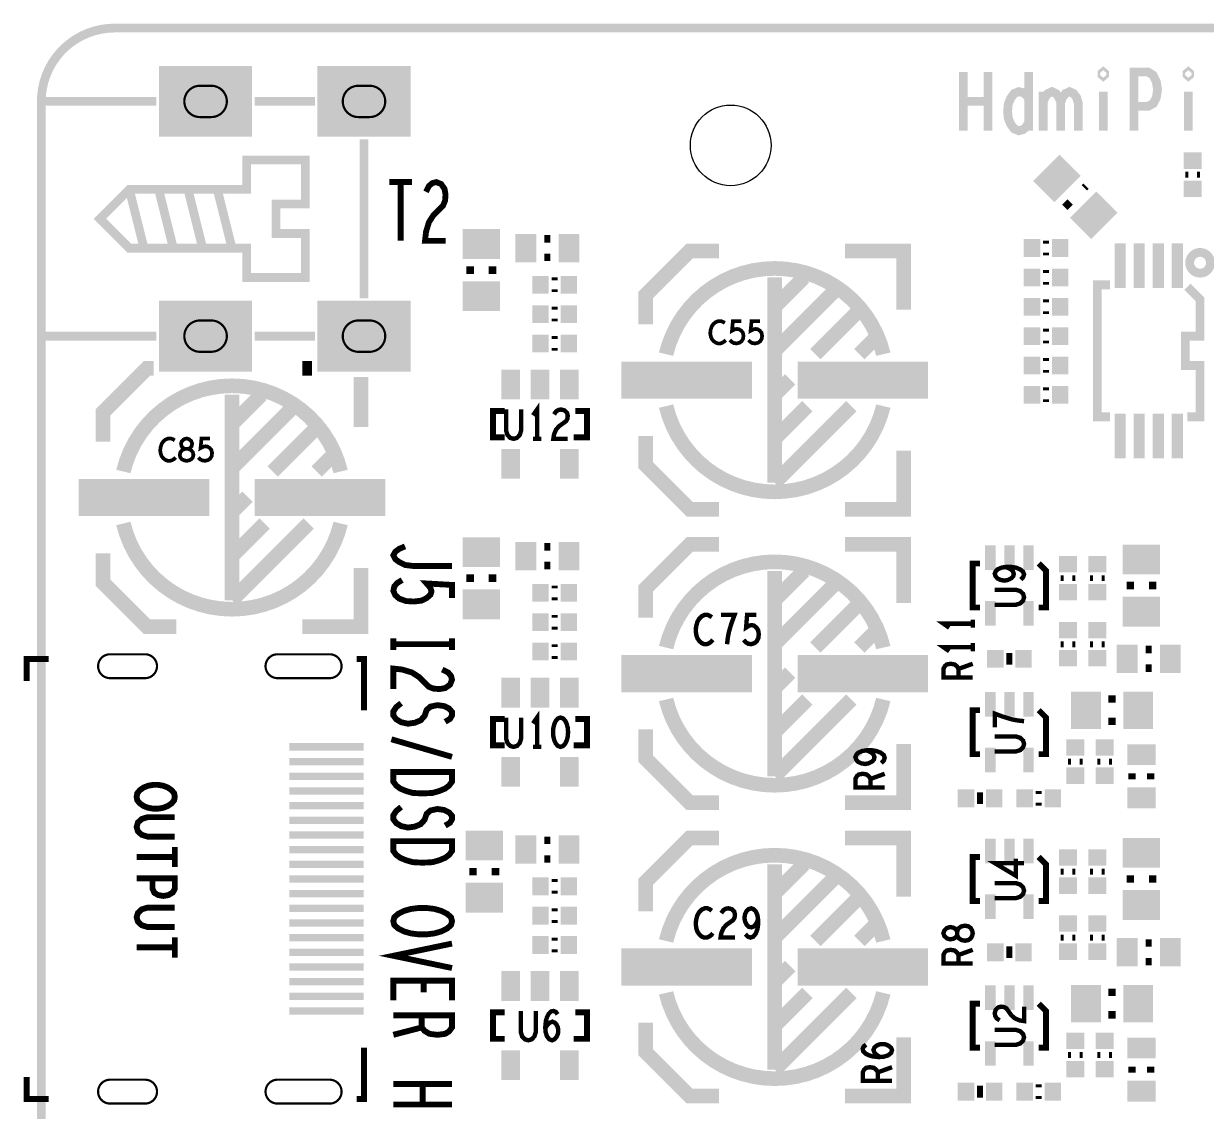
# Model space of a CAD drawing. Extents: x -0.6 to 99.2, y -0.2 to 57.2.
# Drawn here: x -0.6 to 39.71, y 20.08 to 57.15 of the extents above; entities that cross this region are included whole.
import ezdxf

# ---------------------------------------------------------------- set-up
doc = ezdxf.new("R2010")
doc.units = 0
doc.layers.get('0').update_dxf_attribs({"linetype": 'CONTINUOUS'})
for name, color, linetype in [('BOARD_ART', 7, 'CONTINUOUS'), ('HDMIPIPROIII-1-4_DRL', 3, 'CONTINUOUS'), ('HDMIPIPROIII_ROU', 4, 'CONTINUOUS'), ('PASTETOP_ART', 10, 'CONTINUOUS'), ('SILK_TOP_ART', 12, 'CONTINUOUS')]:
    doc.layers.add(name, color=color, linetype=linetype)

# ---------------------------------------------------------------- blocks, each defined once
blk = doc.blocks.new('RECTANGLE_51')
blk.add_solid([(1.5875, 1.2065), (1.5875, -1.2065), (-1.5875, 1.2065), (-1.5875, -1.2065)])
blk = doc.blocks.new('RECTANGLE_53')
blk.add_solid([(2.2225, 0.635), (2.2225, -0.635), (-2.2225, 0.635), (-2.2225, -0.635)])
blk = doc.blocks.new('RECTANGLE_7')
blk.add_solid([(0.508, 0.635), (0.508, -0.635), (-0.508, 0.635), (-0.508, -0.635)])
blk = doc.blocks.new('RECTANGLE_55')
blk.add_solid([(0.4826, 0.3556), (0.4826, -0.3556), (-0.4826, 0.3556), (-0.4826, -0.3556)])
blk = doc.blocks.new('RECTANGLE_45')
blk.add_solid([(1.27, 0.127), (1.27, -0.127), (-1.27, 0.127), (-1.27, -0.127)])
blk = doc.blocks.new('RECTANGLE_13')
blk.add_solid([(0.3048, 0.2794), (0.3048, -0.2794), (-0.3048, 0.2794), (-0.3048, -0.2794)])
blk = doc.blocks.new('RECTANGLE_14')
blk.add_solid([(0.635, 0.508), (0.635, -0.508), (-0.635, 0.508), (-0.635, -0.508)])
blk = doc.blocks.new('RECTANGLE_12')
blk.add_solid([(0.2794, 0.3048), (0.2794, -0.3048), (-0.2794, 0.3048), (-0.2794, -0.3048)])
blk = doc.blocks.new('RECTANGLE_46')
blk.add_solid([(0.1905, 0.762), (0.1905, -0.762), (-0.1905, 0.762), (-0.1905, -0.762)])
blk = doc.blocks.new('RECTANGLE_44')
blk.add_solid([(0.3175, 0.508), (0.3175, -0.508), (-0.3175, 0.508), (-0.3175, -0.508)])
blk = doc.blocks.new('RECTANGLE_56')
blk.add_solid([(0.3556, 0.4826), (0.3556, -0.4826), (-0.3556, 0.4826), (-0.3556, -0.4826)])
blk = doc.blocks.new('RECTANGLE_11')
blk.add_solid([(0.1778, 0.4191), (0.1778, -0.4191), (-0.1778, 0.4191), (-0.1778, -0.4191)])
blk = doc.blocks.new('CUSTOM_43')
for points in [[(-0.628616, 0.089804), (0.089804, 0.808224), (0.808224, 0.089804), (0.089804, 0.808224)], [(-0.808224, -0.089804), (-0.628616, 0.089804), (0.628616, -0.089804), (0.808224, 0.089804)], [(-0.089804, -0.808224), (-0.808224, -0.089804), (-0.089804, -0.808224), (0.628616, -0.089804)]]:
    blk.add_solid(points)
blk = doc.blocks.new('ROUND_15')
blk.add_circle((0, 0), 1.375)

msp = doc.modelspace()

# ---------------------------------------------------------------- linework, layer by layer
at = {"layer": 'BOARD_ART', "const_width": 0.3}
msp.add_lwpolyline([(2.5, 57, 0.4142136), (0, 54.5)], format="xyb", dxfattribs=at)
for points in [[(96.5, 57), (91.25, 57), (91, 57), (88.25, 57), (85.5, 57), (84, 57), (83.75, 57), (20.25, 57), (20, 57), (18, 57), (14.25, 57), (13, 57), (12.75, 57), (2.5, 57)], [(0, 54.5), (0, 2.5)]]:
    msp.add_lwpolyline(points, dxfattribs=at)
at = {"layer": 'HDMIPIPROIII_ROU', "const_width": 0.075}
for points in [[(5.4094, 55.0338, 1), (5.4094, 53.966)], [(5.7904, 53.966, 1), (5.7904, 55.0338)], [(10.8094, 55.0338, 1), (10.8094, 53.966)], [(11.1904, 53.966, 1), (11.1904, 55.0338)], [(5.4094, 47.0338, 1), (5.4094, 45.966)], [(5.7904, 45.966, 1), (5.7904, 47.0338)], [(10.8094, 47.0338, 1), (10.8094, 45.966)], [(11.1904, 45.966, 1), (11.1904, 47.0338)], [(2.3429, 35.6568, 1), (2.3429, 34.843)], [(3.5369, 34.843, 1), (3.5369, 35.6568)], [(8.0509, 35.6568, 1), (8.0509, 34.843)], [(9.8289, 34.843, 1), (9.8289, 35.6568)], [(2.3429, 21.1568, 1), (2.3429, 20.343)], [(3.5369, 20.343, 1), (3.5369, 21.1568)], [(8.0509, 21.1568, 1), (8.0509, 20.343)], [(9.8289, 20.343, 1), (9.8289, 21.1568)]]:
    msp.add_lwpolyline(points, format="xyb", dxfattribs=at)
for points in [[(5.7904, 55.0338), (5.4094, 55.0338)], [(11.1904, 55.0338), (10.8094, 55.0338)], [(5.4094, 53.966), (5.7904, 53.966)], [(10.8094, 53.966), (11.1904, 53.966)], [(5.7904, 47.0338), (5.4094, 47.0338)], [(11.1904, 47.0338), (10.8094, 47.0338)], [(5.4094, 45.966), (5.7904, 45.966)], [(10.8094, 45.966), (11.1904, 45.966)], [(3.5369, 35.6568), (2.3429, 35.6568)], [(9.8289, 35.6568), (8.0509, 35.6568)], [(2.3429, 34.843), (3.5369, 34.843)], [(8.0509, 34.843), (9.8289, 34.843)], [(3.5369, 21.1568), (2.3429, 21.1568)], [(9.8289, 21.1568), (8.0509, 21.1568)], [(2.3429, 20.343), (3.5369, 20.343)], [(8.0509, 20.343), (9.8289, 20.343)]]:
    msp.add_lwpolyline(points, dxfattribs=at)
at = {"layer": 'SILK_TOP_ART'}
for points, const_width in [([(31.43, 53.5), (31.43, 55.5)], 0.3), ([(32.27, 55.5), (32.27, 53.5)], 0.3), ([(33.66, 55.5), (33.66, 53.5)], 0.3), ([(36.2, 55.3666), (36.16, 55.4), (36.16, 55.4667), (36.2, 55.5), (36.24, 55.4667), (36.24, 55.4), (36.2, 55.3666)], 0.3), ([(37.25, 53.5), (37.25, 55.5), (37.73, 55.5), (37.89, 55.4), (38.01, 55.1667), (38.05, 54.9), (38.01, 54.6333), (37.91, 54.4333), (37.73, 54.3333), (37.25, 54.3333)], 0.3), ([(39.1, 55.3666), (39.06, 55.4), (39.06, 55.4667), (39.1, 55.5), (39.14, 55.4667), (39.14, 55.4), (39.1, 55.3666)], 0.3), ([(33.66, 53.7999), (33.58, 53.6333), (33.46, 53.5333), (33.32, 53.5), (33.16, 53.5667), (33.04, 53.7333), (32.96, 53.9333), (32.94, 54.1666), (32.96, 54.4), (33.04, 54.6), (33.16, 54.7666), (33.32, 54.8333), (33.46, 54.8), (33.56, 54.7333), (33.66, 54.6)], 0.3), ([(34.15, 54.4666), (34.21, 54.6333), (34.31, 54.7666), (34.45, 54.8333), (34.59, 54.7666), (34.69, 54.6333), (34.75, 54.4666), (34.75, 53.5)], 0.3), ([(34.15, 53.5), (34.15, 54.8333)], 0.3), ([(34.75, 54.4666), (34.81, 54.6333), (34.91, 54.7666), (35.05, 54.8333), (35.19, 54.7666), (35.29, 54.6333), (35.35, 54.4333), (35.35, 53.5)], 0.3), ([(36.2, 54.8333), (36.2, 53.5)], 0.3), ([(39.1, 54.8333), (39.1, 53.5)], 0.3), ([(3.9261, 54.5), (0, 54.5), (0, 46.5), (3.9261, 46.5)], 0.3), ([(9.3261, 54.5), (7.2739, 54.5)], 0.3), ([(32.27, 54.5), (31.43, 54.5)], 0.3), ([(11, 50.5), (11, 53.2071)], 0.3), ([(7.9999, 50.5), (8, 51), (9, 51), (9, 52.5001), (7, 52.5), (7, 51.5), (3, 51.5001), (2, 50.5001), (3.0001, 49.5), (7, 49.5), (7, 48.5), (9, 48.4999), (9, 50), (8, 50), (7.9999, 50.5)], 0.3), ([(39.1, 52), (39, 52)], 0.2032), ([(39.5, 52), (39.4, 52)], 0.2032), ([(3.5001, 49.5), (3, 51.5)], 0.3), ([(4.5, 49.5), (4, 51.5)], 0.3), ([(5.5, 49.5), (5, 51.5)], 0.3), ([(6.5, 49.5), (6, 51.5)], 0.3), ([(11.8667, 51.75), (12.6333, 51.75)], 0.2), ([(12.25, 51.75), (12.25, 49.75)], 0.2), ([(13.1133, 51.4167), (13.2133, 51.6166), (13.33, 51.7167), (13.4633, 51.75), (13.63, 51.6833), (13.7467, 51.5167), (13.78, 51.3167), (13.7633, 51.1166), (13.6967, 50.95), (13.3633, 50.6167), (13.2133, 50.3833), (13.1133, 50.0499), (13.08, 49.75), (13.78, 49.75)], 0.2), ([(35.6092, 51.6092), (35.5565, 51.5565)], 0.254), ([(35.0704, 51.0704), (34.8908, 50.8908)], 0.254), ([(11, 47.7929), (11, 50.5)], 0.3), ([(17.25, 49.6905), (17.25, 49.9445)], 0.2032), ([(23.1, 49.4), (22.1, 49.4), (20.6, 47.9), (20.6, 46.9)], 0.5), ([(27.4, 49.4), (29.4, 49.4), (29.4, 47.4)], 0.5), ([(34.25, 49.75), (34.25, 49.65)], 0.2032), ([(17.25, 49.0555), (17.25, 49.3095)], 0.2032), ([(34.25, 49.35), (34.25, 49.25)], 0.2032), ([(14.746, 48.75), (14.492, 48.75)], 0.254), ([(15.508, 48.75), (15.254, 48.75)], 0.254), ([(34.25, 48.75), (34.25, 48.65)], 0.2032), ([(17.5, 48.4), (17.5, 48.5)], 0.2032), ([(25, 47.5), (26, 48.5)], 0.5), ([(25, 48.5), (25, 41.5)], 0.5), ([(34.25, 48.35), (34.25, 48.25)], 0.2032), ([(36.4346, 48.25), (36, 48.25), (36, 43.75), (36.4346, 43.75)], 0.3), ([(17.5, 48), (17.5, 48.1)], 0.2032), ([(25, 46), (27, 48)], 0.5), ([(39.0654, 48.1846), (39.5, 47.75), (39.5, 46.5), (39, 46.5), (39, 45.5), (39.5, 45.5), (39.5, 43.75), (39.0654, 43.75)], 0.3), ([(17.5, 47.4), (17.5, 47.5)], 0.2032), ([(34.25, 47.75), (34.25, 47.65)], 0.2032), ([(17.5, 47), (17.5, 47.1)], 0.2032), ([(26.3849, 45.8849), (27.8, 47.3)], 0.5), ([(34.25, 47.35), (34.25, 47.25)], 0.2032), ([(23.3003, 46.9485), (23.2368, 46.9866), (23.1628, 47.012), (23.0781, 47.012), (22.9828, 46.9739), (22.9088, 46.9104), (22.8558, 46.8342), (22.8135, 46.7072), (22.8029, 46.5929), (22.8241, 46.4786), (22.8558, 46.4024), (22.9193, 46.3262), (22.9934, 46.2754), (23.0675, 46.25), (23.1416, 46.25), (23.2157, 46.2754), (23.2792, 46.3135), (23.3321, 46.3643)], 0.127), ([(23.4697, 46.3643), (23.5332, 46.3008), (23.6072, 46.2627), (23.7025, 46.25), (23.7978, 46.2754), (23.8718, 46.3262), (23.9248, 46.4151), (23.9353, 46.5167), (23.9142, 46.6183), (23.8612, 46.6818), (23.7872, 46.7326), (23.7131, 46.7453), (23.639, 46.7326), (23.5438, 46.6818), (23.5755, 47.012), (23.8612, 47.012)], 0.127), ([(24.1047, 46.3643), (24.1682, 46.3008), (24.2422, 46.2627), (24.3375, 46.25), (24.4328, 46.2754), (24.5068, 46.3262), (24.5598, 46.4151), (24.5703, 46.5167), (24.5492, 46.6183), (24.4962, 46.6818), (24.4222, 46.7326), (24.3481, 46.7453), (24.274, 46.7326), (24.1788, 46.6818), (24.2105, 47.012), (24.4962, 47.012)], 0.127), ([(34.25, 46.75), (34.25, 46.65)], 0.2032), ([(7.2739, 46.5), (9.3261, 46.5)], 0.3), ([(17.5, 46.4), (17.5, 46.5)], 0.2032), ([(27.8849, 45.8849), (28.4, 46.4)], 0.5), ([(34.25, 46.35), (34.25, 46.25)], 0.2032), ([(17.5, 46), (17.5, 46.1)], 0.2032), ([(3.8261, 45.4), (3.6, 45.4), (2.1, 43.9), (2.1, 42.9)], 0.5), ([(8.9, 45.4), (9.2261, 45.4)], 0.5), ([(34.25, 45.75), (34.25, 45.65)], 0.2032), ([(10.9, 45.1071), (10.9, 43.4)], 0.5), ([(25, 44.5), (25.5276, 45.0276)], 0.5), ([(34.25, 45.35), (34.25, 45.25)], 0.2032), ([(34.25, 44.75), (34.25, 44.65)], 0.2032), ([(6.5, 44.5), (6.5, 37.5)], 0.5), ([(6.5, 43.5), (7.5, 44.5)], 0.5), ([(25, 41.5), (27.6151, 44.1151)], 0.5), ([(25, 43), (26.1151, 44.1151)], 0.5), ([(34.25, 44.35), (34.25, 44.25)], 0.2032), ([(6.5, 42), (8.5, 44)], 0.5), ([(15.8, 43.95), (15.4, 43.95), (15.4, 43.05), (15.8, 43.05)], 0.2), ([(15.8433, 44), (15.8433, 43.2833), (15.89, 43.1333), (15.9833, 43.0333), (16.1, 43), (16.2167, 43.0333), (16.31, 43.1333), (16.3567, 43.2833), (16.3567, 44)], 0.15), ([(16.9, 43), (16.9, 44), (16.76, 43.8)], 0.15), ([(17.4783, 43.8333), (17.5483, 43.9333), (17.63, 43.9833), (17.7233, 44), (17.84, 43.9667), (17.9217, 43.8833), (17.945, 43.7833), (17.9333, 43.6833), (17.8867, 43.6), (17.6533, 43.4333), (17.5483, 43.3167), (17.4783, 43.15), (17.455, 43), (17.945, 43)], 0.15), ([(18.2, 43.95), (18.6, 43.95), (18.6, 43.05), (18.15, 43.05)], 0.2), ([(7.8849, 41.8849), (9.3, 43.3)], 0.5), ([(23.1, 40.6), (22.1, 40.6), (20.6, 42.1), (20.6, 43.1)], 0.5), ([(4.5503, 42.9485), (4.4868, 42.9866), (4.4128, 43.012), (4.3281, 43.012), (4.2328, 42.9739), (4.1588, 42.9104), (4.1058, 42.8342), (4.0635, 42.7072), (4.0529, 42.5929), (4.0741, 42.4786), (4.1058, 42.4024), (4.1693, 42.3262), (4.2434, 42.2754), (4.3175, 42.25), (4.3916, 42.25), (4.4657, 42.2754), (4.5292, 42.3135), (4.5821, 42.3643)], 0.127), ([(4.9525, 42.25), (5.0266, 42.2627), (5.1112, 42.3008), (5.1642, 42.3643), (5.1853, 42.4532), (5.1642, 42.5421), (5.1007, 42.6183), (5.0054, 42.6564), (4.8996, 42.6564), (4.8361, 42.6818), (4.7832, 42.7453), (4.762, 42.8342), (4.7938, 42.9231), (4.8678, 42.9866), (4.9525, 43.012), (5.0372, 42.9866), (5.1112, 42.9231), (5.143, 42.8342), (5.1218, 42.7453), (5.0689, 42.6818), (5.0054, 42.6564), (4.8996, 42.6564), (4.8043, 42.6183), (4.7408, 42.5421), (4.7197, 42.4532), (4.7408, 42.3643), (4.7938, 42.3008), (4.8784, 42.2627), (4.9525, 42.25)], 0.127), ([(5.3547, 42.3643), (5.4182, 42.3008), (5.4922, 42.2627), (5.5875, 42.25), (5.6828, 42.2754), (5.7568, 42.3262), (5.8098, 42.4151), (5.8203, 42.5167), (5.7992, 42.6183), (5.7462, 42.6818), (5.6722, 42.7326), (5.5981, 42.7453), (5.524, 42.7326), (5.4288, 42.6818), (5.4605, 43.012), (5.7462, 43.012)], 0.127), ([(16.76, 43), (17.04, 43)], 0.15), ([(27.4, 40.6), (29.4, 40.6), (29.4, 42.6)], 0.5), ([(9.3849, 41.8849), (9.9, 42.4)], 0.5), ([(6.5, 40.5), (7.0276, 41.0276)], 0.5), ([(6.5, 37.5), (9.1151, 40.1151)], 0.5), ([(6.5, 39), (7.6151, 40.1151)], 0.5), ([(17.25, 39.1905), (17.25, 39.4445)], 0.2032), ([(23.1, 39.4), (22.1, 39.4), (20.6, 37.9), (20.6, 36.9)], 0.5), ([(27.4, 39.4), (29.4, 39.4), (29.4, 37.4)], 0.5), ([(4.6, 36.6), (3.6, 36.6), (2.1, 38.1), (2.1, 39.1)], 0.5), ([(12.4, 39.3333), (12.2, 39.25), (12.0667, 39.15), (12, 39.0333), (12.0667, 38.9), (12.2, 38.8), (12.4, 38.7), (12.6666, 38.6667), (14, 38.6667)], 0.2), ([(8.9, 36.6), (10.9, 36.6), (10.9, 38.6)], 0.5), ([(17.25, 38.5555), (17.25, 38.8095)], 0.2032), ([(25, 38.5), (25, 31.5)], 0.5), ([(25, 37.5), (26, 38.5)], 0.5), ([(32, 37.25), (31.75, 37.25), (31.75, 38.75), (32, 38.75)], 0.2), ([(33.3834, 38.2017), (33.4667, 38.2833), (33.5, 38.3767), (33.4667, 38.47), (33.3667, 38.5517), (33.2167, 38.61), (33.0667, 38.6333), (32.8833, 38.6333), (32.7333, 38.61), (32.6, 38.5517), (32.5333, 38.4817), (32.5, 38.4), (32.5333, 38.3067), (32.6, 38.2367), (32.7, 38.19), (32.8334, 38.1667), (32.95, 38.19), (33.0667, 38.2483), (33.1334, 38.3183), (33.15, 38.4), (33.1167, 38.4933), (33.0333, 38.5633), (32.8833, 38.6333)], 0.15), ([(34, 38.75), (34.25, 38.5), (34.25, 37.25), (34, 37.25)], 0.2), ([(14.746, 38.25), (14.492, 38.25)], 0.254), ([(15.508, 38.25), (15.254, 38.25)], 0.254), ([(34.75, 38.25), (34.85, 38.25)], 0.2032), ([(35.15, 38.25), (35.25, 38.25)], 0.2032), ([(35.75, 38.25), (35.85, 38.25)], 0.2032), ([(36.15, 38.25), (36.25, 38.25)], 0.2032), ([(12.2999, 38.1867), (12.1333, 38.0867), (12.0333, 37.97), (12, 37.82), (12.0667, 37.67), (12.2, 37.5533), (12.4333, 37.47), (12.7, 37.4533), (12.9666, 37.4867), (13.1333, 37.57), (13.2666, 37.6867), (13.3, 37.8033), (13.2666, 37.92), (13.1333, 38.07), (14, 38.02), (14, 37.57)], 0.2), ([(17.5, 37.9), (17.5, 38)], 0.2032), ([(25, 36), (27, 38)], 0.5), ([(32.5, 37.3433), (33.2167, 37.3433), (33.3667, 37.39), (33.4667, 37.4833), (33.5, 37.6), (33.4667, 37.7167), (33.3667, 37.81), (33.2167, 37.8567), (32.5, 37.8567)], 0.15), ([(36.992, 38), (37.246, 38)], 0.254), ([(37.754, 38), (38.008, 38)], 0.254), ([(17.5, 37.5), (17.5, 37.6)], 0.2032), ([(26.3849, 35.8849), (27.8, 37.3)], 0.5), ([(17.5, 36.9), (17.5, 37)], 0.2032), ([(17.5, 36.5), (17.5, 36.6)], 0.2032), ([(22.8567, 36.9167), (22.7867, 36.9667), (22.705, 37), (22.6117, 37), (22.5067, 36.95), (22.425, 36.8667), (22.3667, 36.7667), (22.32, 36.6), (22.3083, 36.45), (22.3317, 36.3), (22.3667, 36.2), (22.4367, 36.1), (22.5183, 36.0333), (22.6, 36), (22.6817, 36), (22.7633, 36.0333), (22.8333, 36.0833), (22.8917, 36.15)], 0.15), ([(23.3767, 36), (23.4, 36.2167), (23.435, 36.4), (23.4817, 36.5667), (23.54, 36.75), (23.6333, 37), (23.1667, 37)], 0.15), ([(23.9433, 36.15), (24.0133, 36.0667), (24.095, 36.0167), (24.2, 36), (24.305, 36.0333), (24.3867, 36.1), (24.445, 36.2167), (24.4567, 36.35), (24.4333, 36.4833), (24.375, 36.5667), (24.2933, 36.6333), (24.2117, 36.65), (24.13, 36.6333), (24.025, 36.5667), (24.06, 37), (24.375, 37)], 0.15), ([(31.75, 36.7), (30.75, 36.7), (30.95, 36.56)], 0.15), ([(31.75, 36.56), (31.75, 36.84)], 0.15), ([(12, 36.2), (12, 35.8)], 0.2), ([(14, 36.2), (14, 35.8)], 0.2), ([(27.8849, 35.8849), (28.4, 36.4)], 0.5), ([(14, 36), (12, 36)], 0.2), ([(17.5, 35.9), (17.5, 36)], 0.2032), ([(31.75, 35.9), (30.75, 35.9), (30.95, 35.76)], 0.15), ([(31.75, 35.76), (31.75, 36.04)], 0.15), ([(34.85, 36), (34.75, 36)], 0.2032), ([(35.25, 36), (35.15, 36)], 0.2032), ([(35.85, 36), (35.75, 36)], 0.2032), ([(36.25, 36), (36.15, 36)], 0.2032), ([(37.75, 35.6905), (37.75, 35.9445)], 0.2032), ([(0.25, 35.5), (-0.5, 35.5), (-0.5, 34.75)], 0.2032), ([(11, 33.75), (11, 35.5), (10.75, 35.5)], 0.2032), ([(17.5, 35.5), (17.5, 35.6)], 0.2032), ([(33, 35.3), (33, 35.7)], 0.2032), ([(13.6667, 35.1367), (13.8666, 35.0367), (13.9667, 34.92), (14, 34.7867), (13.9333, 34.62), (13.7667, 34.5033), (13.5667, 34.47), (13.3666, 34.4867), (13.2, 34.5533), (12.8667, 34.8867), (12.6333, 35.0367), (12.2999, 35.1367), (12, 35.17), (12, 34.47)], 0.2), ([(25, 34.5), (25.5276, 35.0276)], 0.5), ([(31.75, 34.8667), (30.75, 34.8667), (30.75, 35.1583), (30.8, 35.2517), (30.8667, 35.31), (31, 35.3333), (31.1333, 35.31), (31.2167, 35.24), (31.2667, 35.1583), (31.2667, 34.8667)], 0.15), ([(31.2667, 35.1583), (31.75, 35.3333)], 0.15), ([(37.75, 35.0555), (37.75, 35.3095)], 0.2032), ([(25, 31.5), (27.6151, 34.1151)], 0.5), ([(25, 33), (26.1151, 34.1151)], 0.5), ([(36.5, 34.004), (36.5, 34.258)], 0.254), ([(12.2666, 33.99), (12.1, 33.8567), (12, 33.7067), (12, 33.5733), (12.1, 33.44), (12.2666, 33.34), (12.5, 33.29), (12.7333, 33.3233), (12.9333, 33.4067), (13.0667, 33.5567), (13.1333, 33.7567), (13.2666, 33.8733), (13.5, 33.9233), (13.7333, 33.89), (13.9, 33.8067), (14, 33.69), (14, 33.5733), (13.9333, 33.4567), (13.7667, 33.3567)], 0.2), ([(15.8, 33.45), (15.4, 33.45), (15.4, 32.55), (15.8, 32.55)], 0.2), ([(15.8433, 33.5), (15.8433, 32.7833), (15.89, 32.6333), (15.9833, 32.5333), (16.1, 32.5), (16.2167, 32.5333), (16.31, 32.6333), (16.3567, 32.7833), (16.3567, 33.5)], 0.15), ([(16.9, 32.5), (16.9, 33.5), (16.76, 33.3)], 0.15), ([(17.7, 33.5), (17.6067, 33.4667), (17.5367, 33.3833), (17.49, 33.2833), (17.455, 33.15), (17.4433, 33), (17.455, 32.85), (17.49, 32.7167), (17.5367, 32.6166), (17.6067, 32.5333), (17.7, 32.5), (17.7933, 32.5333), (17.8633, 32.6166), (17.91, 32.7167), (17.945, 32.85), (17.9567, 33), (17.945, 33.15), (17.91, 33.2833), (17.8633, 33.3833), (17.7933, 33.4667), (17.7, 33.5)], 0.15), ([(18.2, 33.45), (18.6, 33.45), (18.6, 32.55), (18.15, 32.55)], 0.2), ([(32, 32.25), (31.75, 32.25), (31.75, 33.75), (32, 33.75)], 0.2), ([(33.5, 33.3767), (33.2833, 33.4), (33.1, 33.435), (32.9333, 33.4817), (32.75, 33.54), (32.5, 33.6333), (32.5, 33.1667)], 0.15), ([(34, 33.75), (34.25, 33.5), (34.25, 32.25), (34, 32.25)], 0.2), ([(36.5, 33.242), (36.5, 33.496)], 0.254), ([(23.1, 30.6), (22.1, 30.6), (20.6, 32.1), (20.6, 33.1)], 0.5), ([(11.9333, 32.76), (14, 32.16)], 0.2), ([(27.4, 30.6), (29.4, 30.6), (29.4, 32.6)], 0.5), ([(32.5, 32.3433), (33.2167, 32.3433), (33.3667, 32.39), (33.4667, 32.4833), (33.5, 32.6), (33.4667, 32.7167), (33.3667, 32.81), (33.2167, 32.8567), (32.5, 32.8567)], 0.15), ([(16.76, 32.5), (17.04, 32.5)], 0.15), ([(28.6334, 31.9517), (28.7167, 32.0333), (28.75, 32.1267), (28.7167, 32.22), (28.6167, 32.3017), (28.4667, 32.36), (28.3167, 32.3833), (28.1333, 32.3833), (27.9833, 32.36), (27.85, 32.3017), (27.7833, 32.2317), (27.75, 32.15), (27.7833, 32.0567), (27.85, 31.9867), (27.95, 31.94), (28.0834, 31.9167), (28.2, 31.94), (28.3167, 31.9983), (28.3834, 32.0683), (28.4, 32.15), (28.3667, 32.2433), (28.2833, 32.3133), (28.1333, 32.3833)], 0.15), ([(35, 32), (35.1, 32)], 0.2032), ([(35.4, 32), (35.5, 32)], 0.2032), ([(36, 32), (36.1, 32)], 0.2032), ([(36.4, 32), (36.5, 32)], 0.2032), ([(12, 31.6467), (14, 31.6467), (14, 31.3133), (13.9, 31.18), (13.7667, 31.08), (13.5667, 30.9967), (13.3333, 30.93), (13, 30.9133), (12.6666, 30.93), (12.4333, 30.9967), (12.2333, 31.08), (12.1, 31.18), (12, 31.3133), (12, 31.6467)], 0.2), ([(28.75, 31.1167), (27.75, 31.1167), (27.75, 31.4083), (27.8, 31.5017), (27.8667, 31.56), (28, 31.5833), (28.1333, 31.56), (28.2167, 31.49), (28.2667, 31.4083), (28.2667, 31.1167)], 0.15), ([(28.2667, 31.4083), (28.75, 31.5833)], 0.15), ([(37.0555, 31.5), (37.3095, 31.5)], 0.2032), ([(37.6905, 31.5), (37.9445, 31.5)], 0.2032), ([(3.25, 30.8), (3.2717, 30.92), (3.3583, 31.025), (3.4883, 31.115), (3.64, 31.175), (3.8133, 31.205), (3.9867, 31.205), (4.16, 31.175), (4.3117, 31.115), (4.4417, 31.025), (4.5283, 30.92), (4.55, 30.8), (4.5283, 30.68), (4.4417, 30.575), (4.3117, 30.485), (4.16, 30.425), (3.9867, 30.395), (3.8133, 30.395), (3.64, 30.425), (3.4883, 30.485), (3.3583, 30.575), (3.2717, 30.68), (3.25, 30.8)], 0.2), ([(32, 30.95), (32, 30.55)], 0.2032), ([(34, 30.9), (34, 31)], 0.2032), ([(34, 30.5), (34, 30.6)], 0.2032), ([(12.2666, 30.45), (12.1, 30.3167), (12, 30.1667), (12, 30.0333), (12.1, 29.9), (12.2666, 29.8), (12.5, 29.75), (12.7333, 29.7833), (12.9333, 29.8667), (13.0667, 30.0167), (13.1333, 30.2167), (13.2666, 30.3333), (13.5, 30.3833), (13.7333, 30.35), (13.9, 30.2667), (14, 30.15), (14, 30.0333), (13.9333, 29.9167), (13.7667, 29.8167)], 0.2), ([(4.55, 30.103), (3.6183, 30.103), (3.4233, 30.043), (3.2933, 29.923), (3.25, 29.773), (3.2933, 29.623), (3.4233, 29.503), (3.6183, 29.443), (4.55, 29.443)], 0.2), ([(17.25, 29.1905), (17.25, 29.4445)], 0.2032), ([(23.1, 29.4), (22.1, 29.4), (20.6, 27.9), (20.6, 26.9)], 0.5), ([(27.4, 29.4), (29.4, 29.4), (29.4, 27.4)], 0.5), ([(4.55, 29.091), (4.55, 28.401)], 0.2), ([(12, 29.2867), (14, 29.2867), (14, 28.9533), (13.9, 28.82), (13.7667, 28.72), (13.5667, 28.6367), (13.3333, 28.57), (13, 28.5533), (12.6666, 28.57), (12.4333, 28.6367), (12.2333, 28.72), (12.1, 28.82), (12, 28.9533), (12, 29.2867)], 0.2), ([(4.55, 28.746), (3.25, 28.746)], 0.2), ([(17.25, 28.5555), (17.25, 28.8095)], 0.2032), ([(25, 28.5), (25, 21.5)], 0.5), ([(25, 27.5), (26, 28.5)], 0.5), ([(32, 27.25), (31.75, 27.25), (31.75, 28.75), (32, 28.75)], 0.2), ([(33.5, 28.54), (32.5, 28.54), (33.2167, 28.1083), (33.2167, 28.6917)], 0.15), ([(34, 28.75), (34.25, 28.5), (34.25, 27.25), (34, 27.25)], 0.2), ([(14.846, 28.25), (14.592, 28.25)], 0.254), ([(15.608, 28.25), (15.354, 28.25)], 0.254), ([(25, 26), (27, 28)], 0.5), ([(34.75, 28.25), (34.85, 28.25)], 0.2032), ([(35.15, 28.25), (35.25, 28.25)], 0.2032), ([(35.75, 28.25), (35.85, 28.25)], 0.2032), ([(36.15, 28.25), (36.25, 28.25)], 0.2032), ([(3.25, 28.019), (4.55, 28.019), (4.55, 27.659), (4.485, 27.539), (4.3333, 27.449), (4.16, 27.419), (3.9867, 27.449), (3.8567, 27.524), (3.7916, 27.659), (3.7916, 28.019)], 0.2), ([(17.5, 27.9), (17.5, 28)], 0.2032), ([(32.5, 27.3433), (33.2167, 27.3433), (33.3667, 27.39), (33.4667, 27.4833), (33.5, 27.6), (33.4667, 27.7167), (33.3667, 27.81), (33.2167, 27.8567), (32.5, 27.8567)], 0.15), ([(36.992, 28), (37.246, 28)], 0.254), ([(37.754, 28), (38.008, 28)], 0.254), ([(17.5, 27.5), (17.5, 27.6)], 0.2032), ([(26.3849, 25.8849), (27.8, 27.3)], 0.5), ([(4.55, 27.022), (3.6183, 27.022), (3.4233, 26.962), (3.2933, 26.842), (3.25, 26.692), (3.2933, 26.542), (3.4233, 26.422), (3.6183, 26.362), (4.55, 26.362)], 0.2), ([(12, 26.56), (12.0333, 26.6934), (12.1666, 26.81), (12.3666, 26.91), (12.6, 26.9767), (12.8667, 27.01), (13.1333, 27.01), (13.4, 26.9767), (13.6334, 26.91), (13.8333, 26.81), (13.9667, 26.6934), (14, 26.56), (13.9667, 26.4267), (13.8333, 26.31), (13.6334, 26.21), (13.4, 26.1433), (13.1333, 26.11), (12.8667, 26.11), (12.6, 26.1433), (12.3666, 26.21), (12.1666, 26.31), (12.0333, 26.4267), (12, 26.56)], 0.2), ([(17.5, 26.9), (17.5, 27)], 0.2032), ([(22.8567, 26.9167), (22.7867, 26.9667), (22.705, 27), (22.6117, 27), (22.5067, 26.95), (22.425, 26.8667), (22.3667, 26.7667), (22.32, 26.6), (22.3083, 26.45), (22.3317, 26.3), (22.3667, 26.2), (22.4367, 26.1), (22.5183, 26.0333), (22.6, 26), (22.6817, 26), (22.7633, 26.0333), (22.8333, 26.0833), (22.8917, 26.15)], 0.15), ([(23.1783, 26.8333), (23.2483, 26.9333), (23.33, 26.9833), (23.4233, 27), (23.54, 26.9667), (23.6217, 26.8833), (23.645, 26.7833), (23.6333, 26.6833), (23.5867, 26.6), (23.3533, 26.4333), (23.2483, 26.3167), (23.1783, 26.15), (23.155, 26), (23.645, 26)], 0.15), ([(24.0017, 26.1166), (24.0833, 26.0333), (24.1767, 26), (24.27, 26.0333), (24.3517, 26.1333), (24.41, 26.2833), (24.4333, 26.4333), (24.4333, 26.6167), (24.41, 26.7667), (24.3517, 26.9), (24.2817, 26.9667), (24.2, 27), (24.1067, 26.9667), (24.0367, 26.9), (23.99, 26.8), (23.9667, 26.6666), (23.99, 26.55), (24.0483, 26.4333), (24.1183, 26.3666), (24.2, 26.35), (24.2933, 26.3833), (24.3633, 26.4667), (24.4333, 26.6167)], 0.15), ([(17.5, 26.5), (17.5, 26.6)], 0.2032), ([(27.8849, 25.8849), (28.4, 26.4)], 0.5), ([(31.75, 26.15), (31.7333, 26.2317), (31.6833, 26.325), (31.6, 26.3833), (31.4833, 26.4067), (31.3667, 26.3833), (31.2667, 26.3133), (31.2167, 26.2083), (31.2167, 26.0917), (31.1833, 26.0217), (31.1, 25.9633), (30.9833, 25.94), (30.8667, 25.975), (30.7833, 26.0567), (30.75, 26.15), (30.7833, 26.2433), (30.8667, 26.325), (30.9833, 26.36), (31.1, 26.3367), (31.1833, 26.2783), (31.2167, 26.2083), (31.2167, 26.0917), (31.2667, 25.9867), (31.3667, 25.9167), (31.4833, 25.8933), (31.6, 25.9167), (31.6833, 25.975), (31.7333, 26.0683), (31.75, 26.15)], 0.15), ([(4.55, 26.01), (4.55, 25.32)], 0.2), ([(14, 25.7967), (12, 25.38), (14, 24.9633)], 0.2), ([(17.5, 25.9), (17.5, 26)], 0.2032), ([(34.85, 26), (34.75, 26)], 0.2032), ([(35.25, 26), (35.15, 26)], 0.2032), ([(35.85, 26), (35.75, 26)], 0.2032), ([(36.25, 26), (36.15, 26)], 0.2032), ([(37.75, 25.6905), (37.75, 25.9445)], 0.2032), ([(4.55, 25.665), (3.25, 25.665)], 0.2), ([(17.5, 25.5), (17.5, 25.6)], 0.2032), ([(31.75, 25.1167), (30.75, 25.1167), (30.75, 25.4083), (30.8, 25.5017), (30.8667, 25.56), (31, 25.5833), (31.1333, 25.56), (31.2167, 25.49), (31.2667, 25.4083), (31.2667, 25.1167)], 0.15), ([(31.2667, 25.4083), (31.75, 25.5833)], 0.15), ([(33, 25.3), (33, 25.7)], 0.2032), ([(37.75, 25.0555), (37.75, 25.3095)], 0.2032), ([(25, 24.5), (25.5276, 25.0276)], 0.5), ([(12, 23.8667), (12, 24.5333), (14, 24.5333), (14, 23.8667)], 0.2), ([(13.0334, 24.1333), (13.0334, 24.5333)], 0.2), ([(25, 21.5), (27.6151, 24.1151)], 0.5), ([(25, 23), (26.1151, 24.1151)], 0.5), ([(36.5, 24.004), (36.5, 24.258)], 0.254), ([(32, 22.25), (31.75, 22.25), (31.75, 23.75), (32, 23.75)], 0.2), ([(34, 23.75), (34.25, 23.5), (34.25, 22.25), (34, 22.25)], 0.2), ([(12, 23.3533), (14, 23.3533), (14, 22.9367), (13.9, 22.8033), (13.7667, 22.72), (13.5, 22.6867), (13.2333, 22.72), (13.0667, 22.82), (12.9666, 22.9367), (12.9666, 23.3533)], 0.2), ([(15.8, 23.45), (15.4, 23.45), (15.4, 22.55), (15.8, 22.55)], 0.2), ([(16.3433, 23.5), (16.3433, 22.7833), (16.39, 22.6333), (16.4833, 22.5333), (16.6, 22.5), (16.7167, 22.5333), (16.81, 22.6333), (16.8567, 22.7833), (16.8567, 23.5)], 0.15), ([(17.1783, 22.9166), (17.26, 23.0333), (17.33, 23.1), (17.4233, 23.1333), (17.505, 23.1), (17.5633, 23.0333), (17.61, 22.9333), (17.6217, 22.8167), (17.61, 22.7167), (17.5633, 22.6166), (17.4933, 22.5333), (17.4117, 22.5), (17.3183, 22.5333), (17.2367, 22.6333), (17.19, 22.7833), (17.1783, 22.95), (17.2017, 23.1666), (17.2367, 23.2833), (17.295, 23.4), (17.3767, 23.4833), (17.4583, 23.5), (17.54, 23.4667), (17.5983, 23.3833)], 0.15), ([(18.2, 23.45), (18.6, 23.45), (18.6, 22.55), (18.15, 22.55)], 0.2), ([(32.6667, 23.1783), (32.5667, 23.2483), (32.5167, 23.33), (32.5, 23.4233), (32.5333, 23.54), (32.6167, 23.6217), (32.7167, 23.645), (32.8167, 23.6333), (32.9, 23.5867), (33.0667, 23.3533), (33.1833, 23.2483), (33.35, 23.1783), (33.5, 23.155), (33.5, 23.645)], 0.15), ([(36.5, 23.242), (36.5, 23.496)], 0.254), ([(12.9666, 22.9367), (12, 22.6867)], 0.2), ([(23.1, 20.6), (22.1, 20.6), (20.6, 22.1), (20.6, 23.1)], 0.5), ([(27.4, 20.6), (29.4, 20.6), (29.4, 22.6)], 0.5), ([(32.5, 22.3433), (33.2167, 22.3433), (33.3667, 22.39), (33.4667, 22.4833), (33.5, 22.6), (33.4667, 22.7167), (33.3667, 22.81), (33.2167, 22.8567), (32.5, 22.8567)], 0.15), ([(11, 22.25), (11, 20.5), (10.75, 20.5)], 0.2032), ([(28.5834, 21.9283), (28.4667, 22.01), (28.4, 22.08), (28.3667, 22.1733), (28.4, 22.255), (28.4667, 22.3133), (28.5667, 22.36), (28.6833, 22.3717), (28.7833, 22.36), (28.8834, 22.3133), (28.9667, 22.2433), (29, 22.1617), (28.9667, 22.0683), (28.8667, 21.9867), (28.7167, 21.94), (28.55, 21.9283), (28.3334, 21.9517), (28.2167, 21.9867), (28.1, 22.045), (28.0167, 22.1267), (28, 22.2083), (28.0333, 22.29), (28.1167, 22.3483)], 0.15), ([(35, 22), (35.1, 22)], 0.2032), ([(35.4, 22), (35.5, 22)], 0.2032), ([(36, 22), (36.1, 22)], 0.2032), ([(36.4, 22), (36.5, 22)], 0.2032), ([(29, 21.1167), (28, 21.1167), (28, 21.4083), (28.05, 21.5017), (28.1167, 21.56), (28.25, 21.5833), (28.3833, 21.56), (28.4667, 21.49), (28.5167, 21.4083), (28.5167, 21.1167)], 0.15), ([(28.5167, 21.4083), (29, 21.5833)], 0.15), ([(37.0555, 21.5), (37.3095, 21.5)], 0.2032), ([(37.6905, 21.5), (37.9445, 21.5)], 0.2032), ([(0.25, 20.5), (-0.5, 20.5), (-0.5, 21.25)], 0.2032), ([(12, 21.01), (14, 21.01)], 0.2), ([(13, 20.31), (13, 21.01)], 0.2), ([(32, 20.95), (32, 20.55)], 0.2032), ([(34, 20.9), (34, 21)], 0.2032), ([(34, 20.5), (34, 20.6)], 0.2032), ([(14, 20.31), (12, 20.31)], 0.2)]:
    msp.add_lwpolyline(points, dxfattribs=dict(at, const_width=const_width))
at = {"layer": 'SILK_TOP_ART', "const_width": 0.3}
msp.add_lwpolyline([(39.1464, 49, 1), (39.8536, 49, 1)], format="xyb", close=True, dxfattribs=at)
at = {"layer": 'SILK_TOP_ART', "const_width": 0.5}
for points in [[(25, 48.8079, 0.3470716), (21.2963, 45.8849)], [(28.7037, 45.8849, 0.3470716), (25, 48.8079)], [(6.5, 44.8079, 0.3470716), (2.7963, 41.8849)], [(10.2037, 41.8849, 0.3470716), (6.5, 44.8079)], [(21.2963, 44.1151, 0.3470716), (25, 41.1921)], [(25, 41.1921, 0.3470716), (28.7037, 44.1151)], [(2.7963, 40.1151, 0.3470716), (6.5, 37.1921)], [(6.5, 37.1921, 0.3470716), (10.2037, 40.1151)], [(25, 38.8079, 0.3470716), (21.2963, 35.8849)], [(28.7037, 35.8849, 0.3470716), (25, 38.8079)], [(21.2963, 34.1151, 0.3470716), (25, 31.1921)], [(25, 31.1921, 0.3470716), (28.7037, 34.1151)], [(25, 28.8079, 0.3470716), (21.2963, 25.8849)], [(28.7037, 25.8849, 0.3470716), (25, 28.8079)], [(21.2963, 24.1151, 0.3470716), (25, 21.1921)], [(25, 21.1921, 0.3470716), (28.7037, 24.1151)]]:
    msp.add_lwpolyline(points, format="xyb", dxfattribs=at)

# ---------------------------------------------------------------- block references
at = {"layer": 'HDMIPIPROIII-1-4_DRL'}
msp.add_blockref('ROUND_15', (23.5, 53), dxfattribs=at)
at = {"layer": 'PASTETOP_ART'}
for name, p in [('RECTANGLE_51', (5.6, 54.5)), ('RECTANGLE_51', (11, 54.5)), ('CUSTOM_43', (34.6214, 51.8786)), ('RECTANGLE_13', (39.25, 52.48)), ('RECTANGLE_13', (39.25, 51.52)), ('CUSTOM_43', (35.8786, 50.6214)), ('RECTANGLE_14', (15, 49.639)), ('RECTANGLE_56', (16.5134, 49.5)), ('RECTANGLE_56', (17.9866, 49.5)), ('RECTANGLE_12', (33.77, 49.5)), ('RECTANGLE_12', (34.73, 49.5)), ('RECTANGLE_46', (36.775, 48.9)), ('RECTANGLE_46', (37.425, 48.9)), ('RECTANGLE_46', (38.075, 48.9)), ('RECTANGLE_46', (38.725, 48.9)), ('RECTANGLE_12', (33.77, 48.5)), ('RECTANGLE_12', (34.73, 48.5)), ('RECTANGLE_12', (17.02, 48.25)), ('RECTANGLE_12', (17.98, 48.25)), ('RECTANGLE_14', (15, 47.861)), ('RECTANGLE_51', (5.6, 46.5)), ('RECTANGLE_51', (11, 46.5)), ('RECTANGLE_12', (33.77, 47.5)), ('RECTANGLE_12', (34.73, 47.5)), ('RECTANGLE_12', (17.02, 47.25)), ('RECTANGLE_12', (17.98, 47.25)), ('RECTANGLE_12', (33.77, 46.5)), ('RECTANGLE_12', (34.73, 46.5)), ('RECTANGLE_12', (17.02, 46.25)), ('RECTANGLE_12', (17.98, 46.25)), ('RECTANGLE_53', (22, 45)), ('RECTANGLE_53', (28, 45)), ('RECTANGLE_12', (33.77, 45.5)), ('RECTANGLE_12', (34.73, 45.5)), ('RECTANGLE_44', (16, 44.85)), ('RECTANGLE_44', (17, 44.85)), ('RECTANGLE_44', (18, 44.85)), ('RECTANGLE_12', (33.77, 44.5)), ('RECTANGLE_12', (34.73, 44.5)), ('RECTANGLE_46', (36.775, 43.1)), ('RECTANGLE_46', (37.425, 43.1)), ('RECTANGLE_46', (38.075, 43.1)), ('RECTANGLE_46', (38.725, 43.1)), ('RECTANGLE_44', (16, 42.15)), ('RECTANGLE_44', (18, 42.15)), ('RECTANGLE_53', (3.5, 41)), ('RECTANGLE_53', (9.5, 41)), ('RECTANGLE_14', (15, 39.139)), ('RECTANGLE_56', (16.5134, 39)), ('RECTANGLE_56', (17.9866, 39)), ('RECTANGLE_11', (32.35, 38.95)), ('RECTANGLE_11', (33, 38.95)), ('RECTANGLE_11', (33.65, 38.95)), ('RECTANGLE_14', (37.5, 38.889)), ('RECTANGLE_13', (35, 38.73)), ('RECTANGLE_13', (36, 38.73)), ('RECTANGLE_12', (17.02, 37.75)), ('RECTANGLE_12', (17.98, 37.75)), ('RECTANGLE_13', (35, 37.77)), ('RECTANGLE_13', (36, 37.77)), ('RECTANGLE_14', (15, 37.361)), ('RECTANGLE_14', (37.5, 37.111)), ('RECTANGLE_11', (32.35, 37.05)), ('RECTANGLE_11', (33.65, 37.05)), ('RECTANGLE_12', (17.02, 36.75)), ('RECTANGLE_12', (17.98, 36.75)), ('RECTANGLE_13', (35, 36.48)), ('RECTANGLE_13', (36, 36.48)), ('RECTANGLE_12', (17.02, 35.75)), ('RECTANGLE_12', (17.98, 35.75)), ('RECTANGLE_56', (37.0134, 35.5)), ('RECTANGLE_56', (38.4866, 35.5)), ('RECTANGLE_53', (22, 35)), ('RECTANGLE_53', (28, 35)), ('RECTANGLE_12', (32.52, 35.5)), ('RECTANGLE_12', (33.48, 35.5)), ('RECTANGLE_13', (35, 35.52)), ('RECTANGLE_13', (36, 35.52)), ('RECTANGLE_44', (16, 34.35)), ('RECTANGLE_44', (17, 34.35)), ('RECTANGLE_44', (18, 34.35)), ('RECTANGLE_11', (32.35, 33.95)), ('RECTANGLE_11', (33, 33.95)), ('RECTANGLE_11', (33.65, 33.95)), ('RECTANGLE_7', (35.611, 33.75)), ('RECTANGLE_7', (37.389, 33.75)), ('RECTANGLE_13', (35.25, 32.48)), ('RECTANGLE_13', (36.25, 32.48)), ('RECTANGLE_45', (9.72, 32.5)), ('RECTANGLE_11', (32.35, 32.05)), ('RECTANGLE_11', (33.65, 32.05)), ('RECTANGLE_55', (37.5, 32.2366)), ('RECTANGLE_45', (9.72, 32)), ('RECTANGLE_44', (16, 31.65)), ('RECTANGLE_44', (18, 31.65)), ('RECTANGLE_45', (9.72, 31.5)), ('RECTANGLE_13', (35.25, 31.52)), ('RECTANGLE_13', (36.25, 31.52)), ('RECTANGLE_45', (9.72, 31)), ('RECTANGLE_12', (31.52, 30.75)), ('RECTANGLE_12', (32.48, 30.75)), ('RECTANGLE_12', (33.52, 30.75)), ('RECTANGLE_12', (34.48, 30.75)), ('RECTANGLE_55', (37.5, 30.7634)), ('RECTANGLE_45', (9.72, 30.5)), ('RECTANGLE_45', (9.72, 30)), ('RECTANGLE_45', (9.72, 29.5)), ('RECTANGLE_14', (15.1, 29.139)), ('RECTANGLE_56', (16.5134, 29)), ('RECTANGLE_56', (17.9866, 29)), ('RECTANGLE_45', (9.72, 29)), ('RECTANGLE_11', (32.35, 28.95)), ('RECTANGLE_11', (33, 28.95)), ('RECTANGLE_11', (33.65, 28.95)), ('RECTANGLE_14', (37.5, 28.889)), ('RECTANGLE_45', (9.72, 28.5)), ('RECTANGLE_13', (35, 28.73)), ('RECTANGLE_13', (36, 28.73)), ('RECTANGLE_45', (9.72, 28)), ('RECTANGLE_14', (15.1, 27.361)), ('RECTANGLE_12', (17.02, 27.75)), ('RECTANGLE_12', (17.98, 27.75)), ('RECTANGLE_13', (35, 27.77)), ('RECTANGLE_13', (36, 27.77)), ('RECTANGLE_45', (9.72, 27.5)), ('RECTANGLE_11', (32.35, 27.05)), ('RECTANGLE_11', (33.65, 27.05)), ('RECTANGLE_14', (37.5, 27.111)), ('RECTANGLE_45', (9.72, 27)), ('RECTANGLE_12', (17.02, 26.75)), ('RECTANGLE_12', (17.98, 26.75)), ('RECTANGLE_45', (9.72, 26.5)), ('RECTANGLE_13', (35, 26.48)), ('RECTANGLE_13', (36, 26.48)), ('RECTANGLE_45', (9.72, 26)), ('RECTANGLE_12', (17.02, 25.75)), ('RECTANGLE_12', (17.98, 25.75)), ('RECTANGLE_12', (32.52, 25.5)), ('RECTANGLE_12', (33.48, 25.5)), ('RECTANGLE_56', (37.0134, 25.5)), ('RECTANGLE_56', (38.4866, 25.5)), ('RECTANGLE_45', (9.72, 25.5)), ('RECTANGLE_53', (22, 25)), ('RECTANGLE_53', (28, 25)), ('RECTANGLE_13', (35, 25.52)), ('RECTANGLE_13', (36, 25.52)), ('RECTANGLE_45', (9.72, 25)), ('RECTANGLE_45', (9.72, 24.5)), ('RECTANGLE_44', (16, 24.35)), ('RECTANGLE_44', (17, 24.35)), ('RECTANGLE_44', (18, 24.35)), ('RECTANGLE_11', (32.35, 23.95)), ('RECTANGLE_11', (33, 23.95)), ('RECTANGLE_11', (33.65, 23.95)), ('RECTANGLE_7', (35.611, 23.75)), ('RECTANGLE_7', (37.389, 23.75)), ('RECTANGLE_45', (9.72, 24)), ('RECTANGLE_45', (9.72, 23.5)), ('RECTANGLE_13', (35.25, 22.48)), ('RECTANGLE_13', (36.25, 22.48)), ('RECTANGLE_55', (37.5, 22.2366)), ('RECTANGLE_11', (32.35, 22.05)), ('RECTANGLE_11', (33.65, 22.05)), ('RECTANGLE_44', (16, 21.65)), ('RECTANGLE_44', (18, 21.65)), ('RECTANGLE_13', (35.25, 21.52)), ('RECTANGLE_13', (36.25, 21.52)), ('RECTANGLE_12', (31.52, 20.75)), ('RECTANGLE_12', (32.48, 20.75)), ('RECTANGLE_12', (33.52, 20.75)), ('RECTANGLE_12', (34.48, 20.75)), ('RECTANGLE_55', (37.5, 20.7634))]:
    msp.add_blockref(name, p, dxfattribs=at)

doc.saveas('drawing.dxf')
